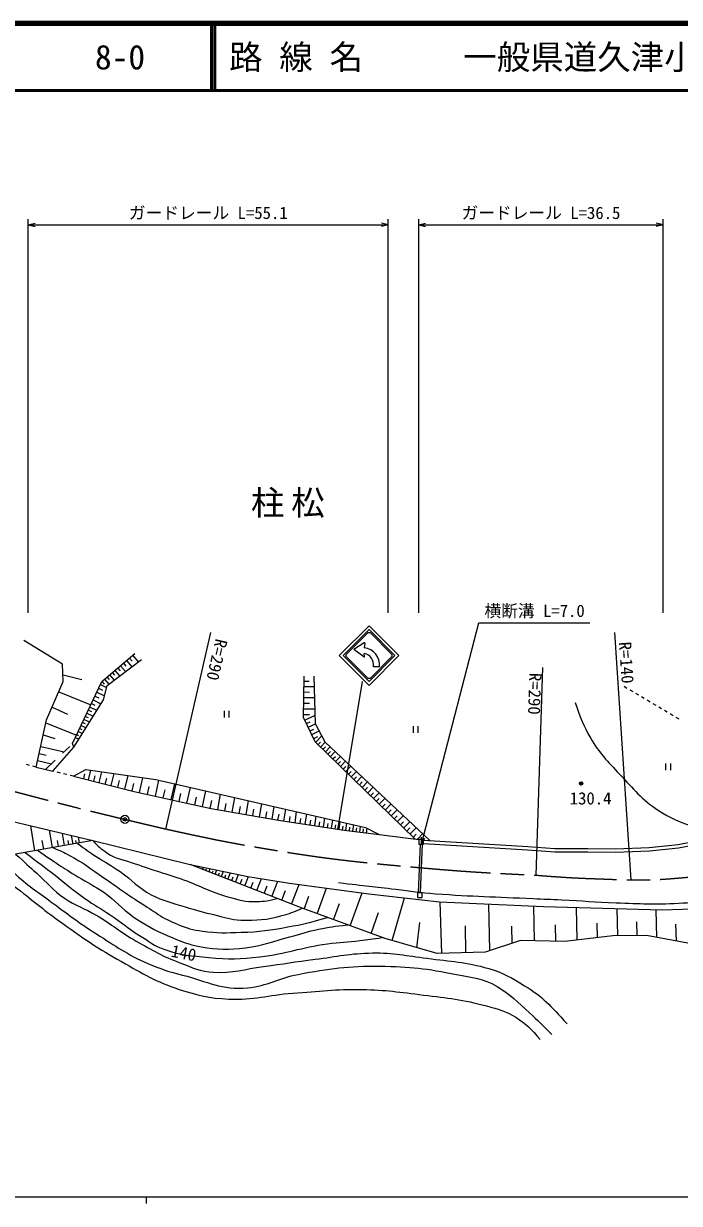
# Model space of a CAD drawing. Units: millimetres, scale not verified. Extents: x 40000 to 680000, y 20000 to 380000.
# Drawn here: x 149688 to 247605, y 204000 to 380000 of the extents above; entities that cross this region are included whole.
import ezdxf
from ezdxf.enums import TextEntityAlignment as Align

# ---------------------------------------------------------------- set-up
doc = ezdxf.new("R2010")
doc.units = ezdxf.units.MM
doc.header["$LTSCALE"] = 1000
doc.header["$PDMODE"] = 32
doc.header["$PDSIZE"] = 500
doc.linetypes.add('CHAIN', pattern=[18.5, 12, -1.5, 3.5, -1.5])
for name, color, linetype, lineweight in [('M-BGD', 7, 'Continuous', 13), ('M-BMK', 2, 'CHAIN', 13), ('M-BMK-SRVR', 3, 'Continuous', 13), ('M-STR-HTXT', 7, 'Continuous', 13), ('M-TTL', 2, 'Continuous', 140), ('M-TTL-BAND', 7, 'Continuous', 25), ('M-TTL-LINE', 7, 'Continuous', 50), ('M-TTL-TXT', 7, 'Continuous', 13)]:
    doc.layers.add(name, color=color, linetype=linetype, lineweight=lineweight)
doc.layers.add('M-BGD-HTXT', color=7, linetype='Continuous')
doc.styles.add('ＭＳ ゴシック', font='')
doc.styles.get('ＭＳ ゴシック').set_extended_font_data('MS Gothic')

msp = doc.modelspace()

# ---------------------------------------------------------------- linework, layer by layer
at = {"layer": 'M-BGD'}
for p, q in [((201414, 289146), (204681, 285879)), ((155509, 284441), (149750, 287995)), ((200562, 287615), (198999, 286615)), ((200654, 287554), (200543, 286903)), ((161361, 281847), (166313, 286036)), ((162157, 281276), (167318, 285129)), ((165514, 285360), (165911, 284891)), ((165983, 285757), (166826, 284762)), ((200498, 285554), (198999, 286615)), ((200593, 285610), (200543, 286011)), ((205126, 285731), (201265, 281870)), ((205720, 285731), (201265, 281276)), ((155622, 281840), (155509, 284441)), ((163327, 283510), (164032, 282677)), ((163744, 283863), (164096, 283446)), ((164161, 284215), (164909, 283331)), ((164603, 284589), (164977, 284147)), ((165045, 284964), (165839, 284025)), ((202814, 284065), (201924, 284065)), ((153134, 276141), (155622, 281840)), ((155579, 282830), (158368, 282153)), ((157014, 272585), (161361, 281847)), ((161388, 281871), (161718, 281481)), ((161778, 282200), (162403, 281460)), ((162159, 282523), (162472, 282153)), ((162541, 282846), (163206, 282060)), ((162934, 283178), (163266, 282785)), ((191502, 276474), (191556, 282635)), ((191550, 281909), (192344, 281902)), ((193254, 275547), (193097, 282669)), ((196593, 259734), (200306, 281832)), ((154955, 280312), (159742, 278398)), ((160623, 280276), (161766, 279740)), ((160892, 280847), (161463, 280579)), ((161160, 281418), (162083, 280985)), ((161611, 279132), (162157, 281276)), ((191536, 280295), (192356, 280288)), ((191543, 281115), (193132, 281101)), ((239347, 281135), (239777, 280880)), ((240207, 280625), (240637, 280370)), ((241068, 280116), (241498, 279861)), ((157213, 272081), (161611, 279132)), ((159825, 278575), (160350, 278329)), ((160072, 279100), (161247, 278548)), ((160348, 279688), (160935, 279412)), ((191521, 278629), (192367, 278621)), ((191528, 279475), (193168, 279460)), ((241928, 279606), (242358, 279351)), ((242789, 279097), (243219, 278842)), ((243649, 278587), (244079, 278332)), ((153948, 278004), (156256, 276996)), ((158926, 276659), (159341, 276464)), ((159138, 277112), (160077, 276671)), ((159358, 277581), (159828, 277361)), ((159579, 278050), (160629, 277557)), ((179655, 277491), (179655, 276491)), ((180405, 276491), (180405, 277491)), ((193246, 272876), (191502, 276474)), ((191506, 276924), (192364, 276916)), ((191513, 277783), (193206, 277768)), ((191680, 276106), (193226, 276856)), ((244510, 278078), (244940, 277823)), ((245370, 277568), (245800, 277313)), ((246231, 277059), (246661, 276804)), ((247091, 276549), (247521, 276294)), ((151559, 269090), (153134, 276141)), ((153028, 275667), (157598, 273830)), ((158076, 274849), (158383, 274704)), ((158289, 275301), (159011, 274962)), ((158501, 275754), (158862, 275584)), ((158713, 276206), (159544, 275817)), ((191937, 275576), (192467, 275833)), ((192194, 275046), (193254, 275560)), ((192462, 274495), (193013, 274762)), ((194727, 272821), (193254, 275547)), ((207829, 275201), (207829, 274201)), ((208579, 274201), (208579, 275201)), ((152637, 273915), (154349, 273355)), ((157439, 273491), (157945, 273253)), ((157651, 273943), (157904, 273825)), ((157864, 274396), (158478, 274108)), ((192729, 273943), (193832, 274478)), ((193013, 273358), (193598, 273642)), ((208088, 258370), (193246, 272876)), ((193329, 272796), (194238, 273726)), ((193686, 272446), (194034, 272802)), ((194044, 272097), (194740, 272809)), ((210323, 258113), (194727, 272821)), ((152012, 271115), (153060, 270881)), ((152246, 272164), (155749, 271381)), ((154065, 268464), (157213, 272081)), ((155506, 271150), (156593, 272184)), ((157213, 272081), (157014, 272585)), ((194406, 271742), (194761, 272105)), ((194769, 271388), (195478, 272113)), ((195138, 271027), (195499, 271396)), ((195507, 270666), (196229, 271404)), ((150593, 269347), (150110, 269475)), ((151777, 270066), (153875, 269598)), ((152971, 268737), (154420, 270116)), ((195883, 270299), (196251, 270675)), ((196259, 269931), (196994, 270683)), ((196642, 269557), (197016, 269940)), ((197025, 269183), (197773, 269949)), ((245550, 269647), (245550, 268647)), ((246300, 268647), (246300, 269647)), ((151559, 269090), (151076, 269219)), ((151559, 269090), (154065, 268464)), ((154208, 268430), (154065, 268464)), ((155181, 268199), (154695, 268314)), ((156154, 267968), (155668, 268083)), ((157127, 267737), (156641, 267852)), ((157127, 267737), (159007, 268710)), ((157127, 267737), (166214, 265459)), ((158665, 267351), (158845, 268068)), ((159007, 268710), (169420, 267238)), ((159382, 267172), (159742, 268606)), ((160184, 266971), (160385, 267772)), ((160986, 266770), (161388, 268373)), ((162778, 266320), (163228, 268113)), ((164783, 265818), (165285, 267822)), ((197414, 268802), (197795, 269192)), ((197804, 268421), (198566, 269201)), ((198201, 268034), (198589, 268430)), ((198598, 267646), (199373, 268439)), ((199002, 267251), (199396, 267655)), ((199406, 266856), (200195, 267664)), ((161882, 266545), (162107, 267441)), ((163780, 266069), (164032, 267071)), ((165888, 265541), (166166, 266646)), ((166999, 265284), (167495, 267510)), ((168185, 265020), (168450, 266206)), ((169372, 264756), (169900, 267128)), ((169420, 267238), (200756, 260095)), ((171732, 264230), (172258, 266591)), ((174080, 263709), (174586, 266060)), ((199817, 266454), (200219, 266865)), ((200228, 266052), (201032, 266875)), ((200647, 265643), (201057, 266061)), ((201066, 265233), (201885, 266071)), ((130449, 265160), (160029, 258122)), ((166214, 265459), (173829, 263763)), ((170552, 264493), (170815, 265673)), ((172906, 263968), (173168, 265142)), ((175242, 263459), (175492, 264620)), ((176403, 263209), (176903, 265532)), ((177535, 262966), (177778, 264098)), ((178673, 262757), (179079, 265036)), ((180848, 262370), (181235, 264545)), ((182923, 262001), (183292, 264076)), ((201493, 264816), (201909, 265243)), ((201919, 264400), (202753, 265252)), ((202353, 263975), (202778, 264409)), ((202787, 263551), (203636, 264419)), ((173829, 263763), (177708, 262929)), ((177708, 262929), (183426, 261911)), ((179760, 262564), (179954, 263651)), ((181885, 262185), (182070, 263223)), ((183911, 261826), (184084, 262815)), ((184900, 261653), (185246, 263630)), ((185841, 261488), (186005, 262429)), ((186781, 261324), (187111, 263205)), ((188564, 261027), (188823, 262815)), ((190219, 260786), (190460, 262442)), ((203230, 263119), (203662, 263561)), ((203672, 262686), (204536, 263571)), ((204122, 262246), (204562, 262697)), ((204572, 261806), (205452, 262707)), ((183426, 261911), (188050, 261101)), ((187671, 261168), (187827, 262058)), ((188050, 261101), (192303, 260484)), ((189391, 260907), (189512, 261734)), ((190986, 260675), (191097, 261442)), ((191752, 260564), (191975, 262097)), ((192303, 260484), (197573, 259684)), ((192461, 260461), (192561, 261170)), ((193170, 260361), (193369, 261779)), ((193823, 260269), (193915, 260923)), ((194474, 260154), (194661, 261485)), ((195075, 260063), (195165, 260695)), ((195677, 259972), (195852, 261213)), ((196233, 259887), (196317, 260485)), ((196788, 259803), (196951, 260963)), ((197812, 259653), (197964, 260732)), ((198839, 259519), (198978, 260501)), ((205030, 261358), (205478, 261817)), ((205489, 260910), (206385, 261827)), ((205956, 260454), (206412, 260921)), ((206422, 259998), (207335, 260932)), ((151393, 256620), (150748, 260330)), ((153988, 257071), (153537, 259666)), ((155803, 257387), (155488, 259202)), ((157073, 257608), (156852, 258877)), ((197300, 259725), (197379, 260291)), ((197573, 259684), (202771, 259008)), ((198326, 259586), (198405, 260147)), ((199353, 259453), (199430, 260002)), ((199866, 259386), (199991, 260270)), ((200380, 259319), (200456, 259858)), ((200756, 260095), (202771, 259008)), ((200893, 259253), (200994, 259967)), ((202771, 259008), (208701, 258297)), ((206897, 259534), (207362, 260009)), ((207373, 259069), (208302, 260020)), ((207848, 258605), (208312, 259080)), ((208499, 258321), (209269, 259108)), ((160029, 258122), (148479, 256113)), ((152691, 256846), (152465, 258143)), ((154896, 257229), (154738, 258137)), ((156438, 257497), (156328, 258132)), ((157566, 257693), (157492, 258117)), ((158058, 257779), (157911, 258625)), ((160029, 258122), (174583, 254581)), ((208649, 250332), (208939, 257596)), ((208701, 258297), (208697, 257597)), ((208697, 257597), (209397, 257593)), ((209401, 258293), (208701, 258297)), ((208949, 250331), (209239, 257594)), ((209397, 257593), (209401, 258293)), ((174583, 254581), (183151, 252786)), ((191268, 248021), (174583, 254581)), ((176449, 253847), (176574, 254164)), ((176915, 253664), (177008, 253901)), ((177380, 253481), (177567, 253956)), ((177845, 253298), (177970, 253614)), ((178311, 253115), (178559, 253748)), ((179241, 252749), (179552, 253540)), ((178776, 252932), (178931, 253327)), ((179718, 252562), (179905, 253038)), ((180194, 252375), (180568, 253327)), ((180767, 252149), (180993, 252723)), ((181341, 251924), (181792, 253071)), ((182035, 251651), (182308, 252345)), ((182729, 251378), (183274, 252766)), ((183151, 252786), (189403, 251768)), ((183614, 251030), (183963, 251916)), ((184500, 250682), (185196, 252453)), ((186761, 249793), (187650, 252054)), ((189403, 251768), (201250, 250192)), ((185630, 250237), (186075, 251368)), ((188230, 249216), (188807, 250684)), ((189698, 248638), (190853, 251575)), ((193518, 247200), (194917, 251035)), ((198440, 245404), (200236, 250327)), ((201250, 250192), (211773, 248992)), ((208482, 250333), (208479, 249633)), ((209182, 250330), (208482, 250333)), ((209179, 249630), (209182, 250330)), ((191601, 247900), (192300, 249817)), ((195979, 246302), (196877, 248763)), ((204708, 243199), (206539, 249589)), ((208479, 249633), (209179, 249630)), ((211773, 248992), (227311, 248284)), ((212129, 241300), (211905, 248986)), ((219278, 241706), (219135, 248657)), ((225961, 243168), (225854, 248350)), ((227311, 248284), (245030, 247793)), ((203671, 243496), (191268, 248021)), ((201563, 244265), (202702, 247387)), ((232337, 243297), (232237, 248147)), ((238409, 243923), (238326, 247979)), ((244219, 243674), (244134, 247818)), ((245030, 247793), (251077, 248002)), ((208405, 242140), (208865, 245881)), ((215705, 241403), (215658, 245429)), ((222612, 242797), (222560, 245354)), ((229152, 243106), (229102, 245536)), ((235373, 243650), (235328, 245820)), ((241311, 243947), (241269, 245980)), ((247145, 243132), (247094, 245634)), ((211413, 241279), (203671, 243496)), ((223868, 243208), (218610, 241488)), ((230477, 243081), (223868, 243208)), ((237673, 243917), (230477, 243081)), ((242685, 243958), (237673, 243917)), ((252280, 242181), (242685, 243958)), ((218610, 241488), (211413, 241279))]:
    msp.add_line(p, q, dxfattribs=at)
for points in [[(201265, 281276), (196811, 285731), (201265, 290185), (205720, 285731)], [(201265, 281870), (197405, 285731), (201265, 289591), (205126, 285731)], [(204681, 285879), (204681, 285582), (201414, 282315), (201117, 282315), (197850, 285582), (197850, 285879), (201117, 289146), (201414, 289146)], [(209398, 257666), (224943, 256756), (228990, 256465), (233913, 256428), (238069, 256392), (243148, 256611), (247474, 257051), (253920, 258296), (259217, 259940)], [(209400, 258167), (224975, 257255), (229010, 256965), (233917, 256928), (238060, 256892), (243112, 257110), (247401, 257546), (253798, 258782), (259069, 260418)]]:
    msp.add_lwpolyline(points, dxfattribs=at)
for radius in [150, 120, 90, 60, 30, 20]:
    msp.add_circle((232930, 266660), radius, dxfattribs=at)
for centre, radius, start, end in [((200241, 284333), 2587, 354.04449, 83.29683), ((200594, 287565), 60.4, 350.30905, 122.61924), ((200533, 285603), 60.4, 234.68879, 7.12502), ((200241, 284333), 1705, 350.93996, 79.79603)]:
    msp.add_arc(centre, radius, start, end, dxfattribs=at)
for points, knots in [([(196690, 251851), (200859, 251376), (201902, 251257), (205243, 250875), (207562, 250611), (208852, 250361), (211180, 250197), (216863, 249796), (220057, 249729), (225749, 249473), (227410, 249398), (228341, 249369), (230001, 249291), (233183, 249142), (234960, 248964), (238143, 248855), (241790, 248730), (243841, 248580), (247484, 248782), (251016, 248978), (253013, 249117), (256480, 249818), (259827, 250495), (261783, 250807), (264876, 252254), (268183, 253800), (269864, 255050), (272763, 257269), (275007, 258986), (276105, 260157), (278047, 262208), (279518, 263761), (280228, 264737), (281540, 266427), (282989, 268294), (283761, 269374), (285066, 271345), (287785, 275451), (289098, 277886), (291663, 282090), (293671, 285380), (294299, 286413), (296788, 290522)], [0, 0, 0, 0, 1, 1, 1, 2, 2, 2, 3, 3, 3, 4, 4, 4, 5, 5, 5, 6, 6, 6, 7, 7, 7, 8, 8, 8, 9, 9, 9, 10, 10, 10, 11, 11, 11, 12, 12, 12, 13, 13, 13, 14, 14, 14, 14]), ([(232047, 278748), (232869, 276277), (233210, 275392), (234337, 273432), (235684, 271088), (236823, 270008), (238671, 268035), (240788, 265775), (241884, 264329), (244477, 262637), (246290, 261455), (247438, 260954), (249502, 260302), (251864, 259557), (252946, 259541), (255778, 259396)], [0, 0, 0, 0, 1, 1, 1, 2, 2, 2, 3, 3, 3, 4, 4, 4, 5, 5, 5, 5]), ([(154064, 257085), (155242, 256594), (155588, 256410), (156537, 255923), (158664, 254832), (159676, 253908), (161662, 252579), (163760, 251176), (164863, 250280), (167005, 248945), (169208, 247571), (170335, 246558), (172748, 245601), (174115, 245058), (174926, 244820), (176383, 244619), (178634, 244310), (179927, 244356), (182198, 244438), (184926, 244536), (186455, 244746), (189140, 245237), (191475, 245664), (192301, 245876), (195053, 246640)], [0, 0, 0, 0, 1, 1, 1, 2, 2, 2, 3, 3, 3, 4, 4, 4, 5, 5, 5, 6, 6, 6, 7, 7, 7, 8, 8, 8, 8]), ([(157711, 257719), (159043, 256757), (159406, 256502), (160517, 255760), (161896, 254838), (162749, 254446), (164116, 253506), (165970, 252230), (166741, 251106), (168732, 250053), (170597, 249066), (171808, 248872), (173820, 248236), (175531, 247695), (176506, 247439), (178254, 247036), (179763, 246689), (180596, 246290), (182144, 246273), (184542, 246246), (185944, 246267), (188250, 246927), (189455, 247273), (189941, 247422), (191268, 248021)], [0, 0, 0, 0, 1, 1, 1, 2, 2, 2, 3, 3, 3, 4, 4, 4, 5, 5, 5, 6, 6, 6, 7, 7, 7, 8, 8, 8, 8]), ([(160029, 258122), (160855, 257226), (161226, 256918), (162116, 256305), (163582, 255295), (164695, 255274), (166369, 254669), (169155, 253661), (170777, 253270), (173566, 252270), (176172, 251336), (177517, 250480), (180181, 249726), (181827, 249260), (182796, 248979), (184506, 249035), (185711, 249075), (186224, 249152), (187561, 249478)], [0, 0, 0, 0, 1, 1, 1, 2, 2, 2, 3, 3, 3, 4, 4, 4, 5, 5, 5, 6, 6, 6, 6]), ([(123103, 250781), (124763, 251602), (125213, 251810), (126579, 252441), (129086, 253598), (130419, 254487), (133085, 255203), (135371, 255817), (136761, 255950), (139119, 255748), (141122, 255576), (142298, 255336), (144098, 254440), (146117, 253434), (146923, 252342), (148719, 250978), (151392, 248948), (152798, 247688), (155534, 245744), (158861, 243380), (160753, 242072), (164312, 240074), (167567, 238245), (169376, 237087), (172926, 235930), (175721, 235019), (177376, 234615), (180313, 234485), (184057, 234320), (186130, 235093), (189868, 235359), (193909, 235648), (196176, 235967), (200227, 235904), (203818, 235849), (205821, 235521), (209386, 235087), (213098, 234634), (215212, 234439), (218818, 233451), (220580, 232968), (221618, 232709), (223180, 231761), (224830, 230760), (225412, 230067), (226833, 228435)], [0, 0, 0, 0, 1, 1, 1, 2, 2, 2, 3, 3, 3, 4, 4, 4, 5, 5, 5, 6, 6, 6, 7, 7, 7, 8, 8, 8, 9, 9, 9, 10, 10, 10, 11, 11, 11, 12, 12, 12, 13, 13, 13, 14, 14, 14, 15, 15, 15, 15]), ([(145339, 256060), (146811, 254568), (147263, 254153), (148564, 253005), (150634, 251177), (151961, 250354), (154182, 248713), (156634, 246901), (157983, 245842), (160561, 244215), (163489, 242366), (165063, 241157), (168248, 239799), (170209, 238962), (171354, 238579), (173421, 238061), (177168, 237121), (179281, 235777), (183126, 236153), (186174, 236451), (187694, 237599), (190704, 238170), (195419, 239064), (198131, 239424), (202930, 239388), (207400, 239354), (209925, 239037), (214307, 238152), (216729, 237662), (218248, 237625), (220377, 236371), (222470, 235137), (223404, 234080), (225202, 232445), (226555, 231214), (227011, 230770), (228555, 229174)], [0, 0, 0, 0, 1, 1, 1, 2, 2, 2, 3, 3, 3, 4, 4, 4, 5, 5, 5, 6, 6, 6, 7, 7, 7, 8, 8, 8, 9, 9, 9, 10, 10, 10, 11, 11, 11, 12, 12, 12, 12]), ([(148479, 256113), (150034, 254717), (150424, 254366), (151669, 253245), (153275, 251798), (153984, 250745), (155776, 249537), (157525, 248359), (158721, 248063), (160538, 246993), (162926, 245586), (164088, 244509), (166499, 243140), (168978, 241733), (170365, 240891), (173036, 239894), (174944, 239182), (176020, 238603), (178052, 238477), (180984, 238294), (182607, 238981), (185522, 239349), (188527, 239728), (190198, 240042), (193204, 240417), (196549, 240834), (198412, 241314), (201782, 241362), (204977, 241407), (206754, 240965), (209924, 240562), (213543, 240102), (215637, 240057), (219138, 239032), (221364, 238381), (222515, 237676), (224493, 236464), (227324, 234729), (228228, 233586), (230835, 230806)], [0, 0, 0, 0, 1, 1, 1, 2, 2, 2, 3, 3, 3, 4, 4, 4, 5, 5, 5, 6, 6, 6, 7, 7, 7, 8, 8, 8, 9, 9, 9, 10, 10, 10, 11, 11, 11, 12, 12, 12, 13, 13, 13, 13]), ([(149913, 256363), (152092, 254715), (152646, 254295), (154386, 252954), (156140, 251601), (157045, 250740), (158856, 249465), (160276, 248465), (161155, 248029), (162600, 247066), (164347, 245901), (165212, 245080), (166998, 243976), (168436, 243088), (169175, 242418), (170769, 241855), (173229, 240985), (174751, 240953), (177348, 240692), (180314, 240392), (182018, 240462), (184981, 240801), (188962, 241256), (191091, 242159), (195058, 242727), (196936, 242996), (198009, 242967), (199892, 243200), (201196, 243360), (201623, 243417), (203224, 243659)], [0, 0, 0, 0, 1, 1, 1, 2, 2, 2, 3, 3, 3, 4, 4, 4, 5, 5, 5, 6, 6, 6, 7, 7, 7, 8, 8, 8, 9, 9, 9, 10, 10, 10, 10]), ([(151760, 256684), (154626, 254739), (155383, 254200), (157779, 252725), (159280, 251801), (160206, 251418), (161656, 250417), (163498, 249144), (164226, 248029), (166072, 246764), (167965, 245467), (169107, 244829), (171218, 243929), (173094, 243128), (174167, 242632), (176179, 242293), (178742, 241861), (180249, 241831), (182830, 242130), (185468, 242435), (186856, 243105), (189427, 243765), (191113, 244198), (192029, 244563), (193734, 244910), (195414, 245252), (196025, 245318), (198076, 245537)], [0, 0, 0, 0, 1, 1, 1, 2, 2, 2, 3, 3, 3, 4, 4, 4, 5, 5, 5, 6, 6, 6, 7, 7, 7, 8, 8, 8, 9, 9, 9, 9])]:
    msp.add_open_spline(points, degree=3, knots=knots, dxfattribs=at)
msp.add_point((232930, 266660), dxfattribs=at)
at = {"layer": 'M-BMK'}
for points, knots in [([(226253, 252962), (230490, 252631), (231651, 252558), (235118, 252437), (239438, 252286), (241876, 252097), (246185, 252437), (250269, 252759), (252596, 252980), (256544, 254073), (259773, 254966), (261643, 255475), (264558, 257126), (268837, 259548), (271110, 261213), (274729, 264542), (277588, 267172), (278792, 269054), (281108, 272175), (282219, 273672), (282604, 274182), (283871, 276066)], [0, 0, 0, 0, 1, 1, 1, 2, 2, 2, 3, 3, 3, 4, 4, 4, 5, 5, 5, 6, 6, 6, 7, 7, 7, 7]), ([(124000, 272378), (136151, 268779), (139353, 267805), (149281, 265196), (157696, 262984), (160451, 262315), (170908, 259858)], [0, 0, 0, 0, 1, 1, 1, 2, 2, 2, 2]), ([(170908, 259858), (178592, 258172), (180751, 257753), (187114, 256700), (195588, 255297), (200391, 254827), (208949, 254083), (215697, 253496), (217952, 253354), (226253, 252962)], [0, 0, 0, 0, 1, 1, 1, 2, 2, 2, 3, 3, 3, 3])]:
    msp.add_open_spline(points, degree=3, knots=knots, dxfattribs=at)
at = {"layer": 'M-BMK-SRVR'}
msp.add_circle((164822, 261294), 600, dxfattribs=at)
msp.add_point((164822, 261294), dxfattribs=at)
at = {"layer": 'M-STR-HTXT'}
for p, q in [((150397, 292109), (150397, 350834)), ((150397, 350000), (151397, 350250)), ((204116, 350000), (203116, 350250)), ((204116, 292109), (204116, 350834)), ((208701, 292109), (208701, 350834)), ((208701, 350000), (209701, 350250)), ((245157, 350000), (244157, 350250)), ((245157, 292109), (245157, 350834)), ((150397, 350000), (204116, 350000)), ((150397, 350000), (151397, 349750)), ((204116, 350000), (203116, 349750)), ((208701, 350000), (245157, 350000)), ((208701, 350000), (209701, 349750)), ((245157, 350000), (244157, 349750)), ((209083, 257595), (217669, 290619)), ((217669, 290619), (234244, 290619)), ((170942, 259850), (177668, 289185)), ((237931, 289189), (240375, 252258)), ((226227, 252963), (227218, 283924)), ((209083, 257595), (209092, 258626)), ((209083, 257595), (209576, 258500))]:
    msp.add_line(p, q, dxfattribs=at)
at = {"layer": 'M-TTL'}
msp.add_line((680000, 380000), (40000, 380000), dxfattribs=at)
at = {"layer": 'M-TTL-BAND'}
for p, q in [((40000, 205000), (579000, 205000)), ((168000, 205000), (168000, 204000))]:
    msp.add_line(p, q, dxfattribs=at)
at = {"layer": 'M-TTL-LINE'}
for p, q in [((177750, 380000), (177750, 370000)), ((178250, 380000), (178250, 370000)), ((40000, 370000), (680000, 370000))]:
    msp.add_line(p, q, dxfattribs=at)

# ---------------------------------------------------------------- texts
at = {"layer": 'M-BGD', "style": 'ＭＳ ゴシック'}
msp.add_text('130.4', height=1833, dxfattribs=at).set_placement((234343, 264427), align=Align.MIDDLE_CENTER)
msp.add_text('140', height=1833, rotation=348.813, dxfattribs=at).set_placement((173322, 239918), align=Align.BOTTOM_CENTER)
at = {"layer": 'M-BGD-HTXT', "insert": (189638, 308319), "char_height": 3666, "attachment_point": 5, "style": 'ＭＳ ゴシック'}
msp.add_mtext('\\T1.2;柱松', dxfattribs=at)
at = {"layer": 'M-STR-HTXT', "style": 'ＭＳ ゴシック'}
for s, p in [('ガードレール L=55.1', (177257, 350300)), ('ガードレール L=36.5', (226929, 350300)), ('横断溝 L=7.0', (225981, 290934))]:
    msp.add_text(s, height=1833, dxfattribs=at).set_placement(p, align=Align.BOTTOM_CENTER)
for s, rotation, p in [('R=290', 257.086, (177139, 285427)), ('R=140', 273.786, (238236, 284579)), ('R=290', 268.167, (224544, 280068))]:
    msp.add_text(s, height=1833, rotation=rotation, dxfattribs=at).set_placement(p, align=Align.BOTTOM_CENTER)
at = {"layer": 'M-TTL-TXT', "style": 'ＭＳ ゴシック'}
for s, p in [('図面コード      8-0', (120380, 375000)), ('路 線 名      一般県道久津小田線', (180380, 375000))]:
    msp.add_text(s, height=3666, dxfattribs=at).set_placement(p, align=Align.MIDDLE_LEFT)

doc.saveas('drawing.dxf')
